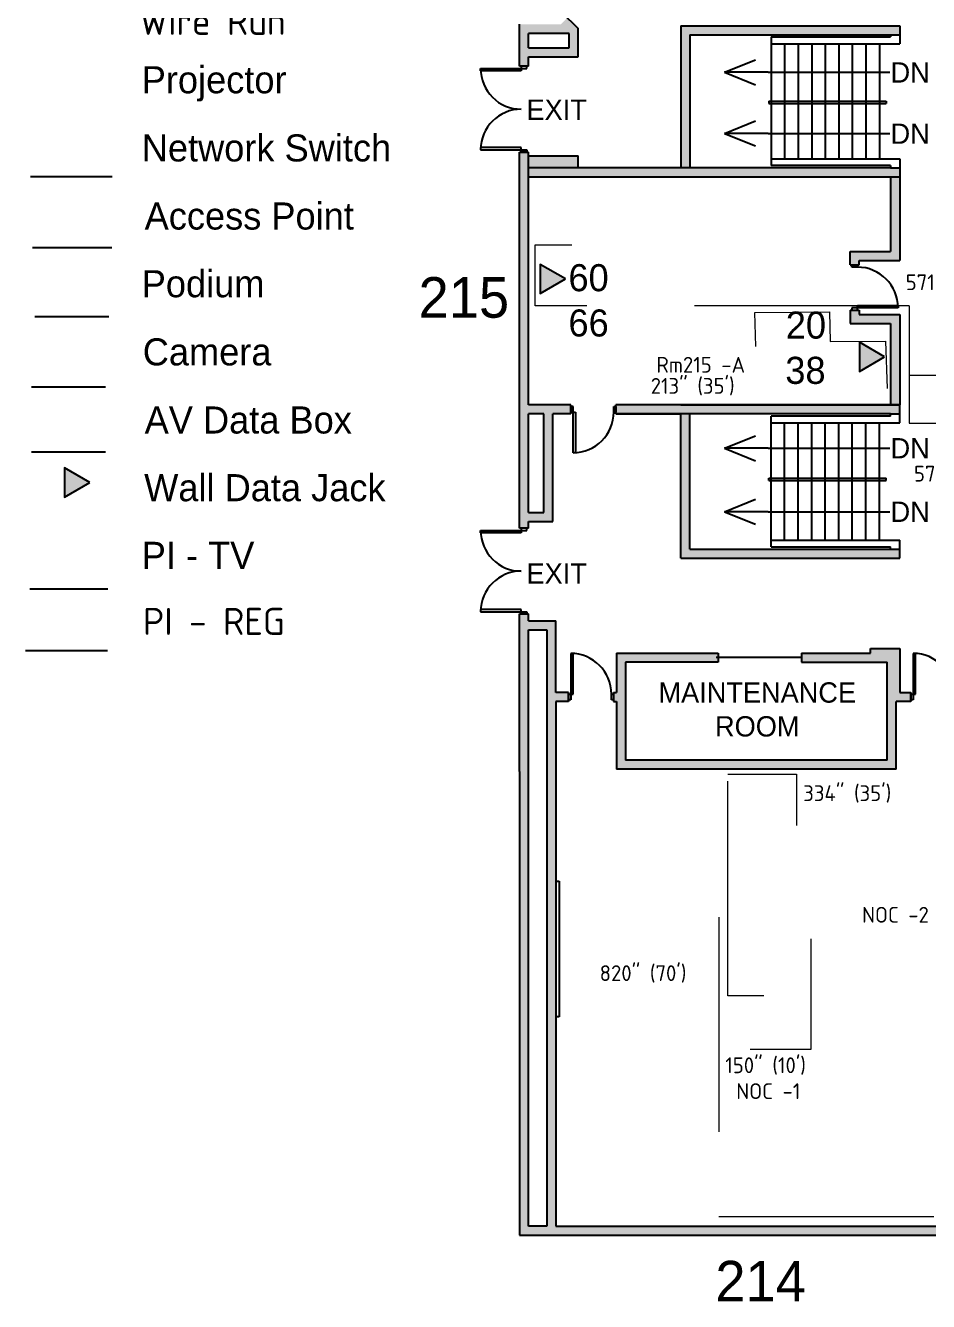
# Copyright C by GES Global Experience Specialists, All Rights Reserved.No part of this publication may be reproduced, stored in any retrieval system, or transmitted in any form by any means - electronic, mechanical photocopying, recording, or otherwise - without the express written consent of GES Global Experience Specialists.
# Model space of a CAD drawing. Header units: inches. Extents: x 2884 to 5593, y 3202 to 5211.
# Drawn here: x 2896 to 3697, y 3202 to 4332 of the extents above; entities that cross this region are included whole.
import ezdxf
from ezdxf.enums import TextEntityAlignment as Align

# ---------------------------------------------------------------- set-up
doc = ezdxf.new("R2010")
doc.units = ezdxf.units.IN
doc.header["$LTSCALE"] = 100
doc.header["$MEASUREMENT"] = 0
doc.linetypes.add('DASHEDTINY', pattern=[2.8575, 1.905, -0.9525])
doc.layers.add('AP_Name', color=176, linetype='CONTINUOUS', lineweight=18, true_color=0x000080)
doc.layers.add('Wire_Run', color=200, linetype='DASHEDTINY', lineweight=13, true_color=0xaa00ff)
for name, color, linetype, lineweight in [('bldg_doors', 7, 'CONTINUOUS', 25), ('bldg_text', 94, 'CONTINUOUS', 25), ('bldg_wallint', 7, 'CONTINUOUS', 25), ('bldg_wallintsol', 7, 'CONTINUOUS', 25), ('data_jack', 120, 'CONTINUOUS', 25), ('key', 110, 'CONTINUOUS', 25), ('LENGTH', 4, 'CONTINUOUS', 18)]:
    doc.layers.add(name, color=color, linetype=linetype, lineweight=lineweight)
doc.layers.add('bldg_stairs', color=9, linetype='CONTINUOUS')
doc.styles.add('bldgtx18', font='bldgtx18')
doc.styles.add('bldgtx36', font='bldgtx36')
doc.styles.add('bldgtx48', font='bldgtx48')
doc.styles.add('iso3098', font='iso3098')

msp = doc.modelspace()

# ---------------------------------------------------------------- hatches: boundary and pattern name
at = {"layer": 'bldg_wallintsol'}
h = msp.add_hatch(color=256, dxfattribs=at)
h.paths.add_polyline_path([(3386.276431427357, 4329.718778415229), (3376.67970528815, 4339.18826371809), (3371.060727915351, 4333.493784524713), (3334.442682784962, 4333.493784524713), (3334.442682784962, 4296.287382823789), (3342.442674784963, 4296.287382823789), (3342.442674784962, 4304.699316177697), (3386.276431427462, 4304.699316177698)], flags=0)
h.paths.add_polyline_path([(3378.276431427375, 4325.493784524712), (3342.442674784963, 4325.493784524713), (3342.442674784962, 4312.699316177697), (3378.276431427429, 4312.699316177698)], flags=0)
for points in [[(3671.442678784962, 4332.260064352317), (3477.442674784962, 4332.260064352317), (3477.442674784962, 4206.26007235232), (3485.442678784962, 4206.26007235232), (3485.442678784962, 4324.260064352318), (3663.442678784962, 4324.260064352318), (3671.442678784962, 4324.260064352318)], [(3386.276431427461, 4216.904842303955), (3342.442674784963, 4216.904842303955), (3342.442674784963, 4206.260072352321), (3386.276431427462, 4206.260072352321)], [(3663.442678784962, 3996.260064352318), (3671.442678784962, 3996.260064352318), (3671.442678784963, 4076.260064352318), (3635.442678784962, 4076.260064352318), (3635.442678784962, 4080.260064352319), (3627.442686784962, 4080.260064352319), (3627.442686784962, 4068.260064352318), (3663.442678784962, 4068.260064352318)], [(3671.442678784962, 3996.260064352318), (3477.442674784962, 3996.260064352318), (3419.846995845963, 3996.260064352317), (3419.846995845963, 3988.260064352317), (3663.442678784962, 3988.260064352319), (3671.442678784962, 3988.260064352319)], [(3671.442678784962, 3868.260068352318), (3663.442678784962, 3868.260068352318), (3485.442678784962, 3868.260068352318), (3485.442678784962, 3988.260064352317), (3477.442674784962, 3988.260064352317), (3477.442674784962, 3860.260068352319), (3671.442678784962, 3860.260068352319)], [(3671.442678784962, 3780.260064352319), (3645.442674784963, 3780.260064352319), (3645.442674784963, 3776.260068352319), (3584.442678784962, 3776.260068352319), (3584.442678784962, 3768.260064352318), (3660.442674784962, 3768.260064352318), (3660.442674784962, 3681.260064352319), (3428.442678784962, 3681.260064352319), (3428.442678784961, 3768.260064352317), (3510.442674784963, 3768.260064352318), (3510.442674784962, 3776.260068352319), (3420.442674784962, 3776.260068352319), (3420.442674784962, 3741.260064352319), (3417.782233062101, 3741.260064352318), (3417.782233062101, 3733.260072352317), (3420.442674784962, 3733.260072352317), (3420.442674784962, 3673.260072352318), (3668.442678784963, 3673.260072352318), (3668.442678784962, 3733.260072352319), (3681.442674784963, 3733.260072352319), (3681.442674784963, 3741.260064352319), (3671.442678784962, 3741.260064352319)]]:
    msp.add_hatch(color=256, dxfattribs=at).paths.add_polyline_path(points, flags=0)
h = msp.add_hatch(color=256, dxfattribs=at)
h.paths.add_polyline_path([(3334.442682784962, 3981.002313839635), (3334.442682784963, 3886.844225295766), (3342.442674784962, 3886.844225295766), (3342.442674784962, 3892.844225295767), (3363.969195524967, 3892.844225295767), (3363.969195524967, 3988.260064352317), (3379.846995845959, 3988.260064352317), (3379.846995845959, 3996.260064352318), (3342.442674784962, 3996.260064352318), (3342.442674784963, 4220.287382823792), (3334.442682784962, 4220.28738282379)], flags=0)
h.paths.add_polyline_path([(3342.442674784962, 3988.260064352317), (3355.969195524967, 3988.260064352317), (3355.969195524967, 3900.844225295767), (3342.442674784962, 3900.844225295767), (3342.442674784962, 3984.260064352318)], flags=0)
h = msp.add_hatch(color=256, dxfattribs=at)
h.paths.add_polyline_path([(3671.442678784963, 4206.260072352319), (3663.442678784962, 4206.260072352319), (3485.442678784962, 4206.26007235232), (3342.442674784962, 4206.260072352321), (3342.442674784962, 4198.260072352318), (3671.442678784963, 4198.260072352319)], flags=0)
h.paths.add_polyline_path([(3671.442678784962, 4198.260072352319), (3663.442678784962, 4198.260072352319), (3663.442678784963, 4132.260064352319), (3627.442686784962, 4132.260064352319), (3627.442686784962, 4120.260064352319), (3635.442678784962, 4120.260064352318), (3635.442678784962, 4124.260064352318), (3671.442678784961, 4124.260064352318)], flags=0)
h = msp.add_hatch(color=256, dxfattribs=at)
h.paths.add_polyline_path([(3366.442674784963, 3673.260072352319), (3366.442674784963, 3733.260072352319), (3377.782233062099, 3733.260072352319), (3377.782233062099, 3741.260064352318), (3366.442674784963, 3741.260064352319), (3366.442674784963, 3804.844225295769), (3342.442674784965, 3804.844225295769), (3342.442674784965, 3810.844225295769), (3334.442682784963, 3810.844225295767), (3334.442682784962, 3671.260068352319), (3334.442682784962, 3260.260068352319), (4146.442674784962, 3260.260068352319), (4146.442674784962, 3319.260072352319), (4138.442682784962, 3319.260072352319), (4138.442682784962, 3311.260068352319), (4090.442682784962, 3311.260068352319), (4090.442682784962, 3303.260064352318), (4138.442682784962, 3303.260064352318), (4138.442682784962, 3268.260072352318), (4029.442674784962, 3268.260072352318), (4029.442674784962, 3303.260064352318), (4060.442682784962, 3303.260064352318), (4060.442682784962, 3311.260068352319), (4029.442674784962, 3311.260068352319), (4029.442674784962, 3319.260072352319), (4021.442682784962, 3319.260072352319), (4021.442682784962, 3268.260072352318), (3366.442674784963, 3268.260072352318)], flags=0)
h.paths.add_polyline_path([(3342.442674784962, 3796.84422529577), (3358.442674784962, 3796.844225295769), (3358.442674784964, 3268.260072352318), (3342.442674784962, 3268.260072352318)], flags=0)
at = {"layer": 'data_jack'}
for points in [[(3375.081129100968, 4107.770691126495), (3352.691733220396, 4120.697214865137), (3352.691733220396, 4094.844167387855)], [(3658.062269343935, 4038.844073077792), (3635.672873463364, 4051.770596816433), (3635.672873463364, 4025.917549339152)]]:
    msp.add_hatch(color=256, dxfattribs=at).paths.add_polyline_path(points, flags=0)
at = {"layer": 'key'}
msp.add_hatch(color=256, dxfattribs=at).paths.add_polyline_path([(2930.832950705368, 3940.248376291169), (2930.832950705368, 3914.395328813887), (2953.222346585939, 3927.321852552528)], flags=0)

# ---------------------------------------------------------------- linework, layer by layer
at = {"layer": 'bldg_doors'}
for p, q in [((3299.831685581672, 4292.287382823789), (3299.831685581672, 4294.28738282379)), ((3299.831685581672, 4294.28738282379), (3335.831685581672, 4294.28738282379)), ((3335.831685581672, 4292.287382823791), (3299.831685581672, 4292.287382823789)), ((3340.831685581672, 4296.287382823789), (3335.831685581672, 4296.287382823791)), ((3335.831685581672, 4296.287382823791), (3335.831685581672, 4294.28738282379)), ((3335.831685581672, 4294.28738282379), (3340.831685581672, 4294.287382823791)), ((3335.831685581672, 4294.28738282379), (3335.831685581672, 4292.287382823791)), ((3340.831685581672, 4294.287382823791), (3340.831685581672, 4296.287382823789)), ((3335.831685581673, 4224.287382823789), (3299.831685581673, 4224.287382823789)), ((3299.831685581673, 4224.287382823789), (3299.831685581674, 4222.28738282379)), ((3299.831685581674, 4222.28738282379), (3335.831685581673, 4222.287382823791)), ((3335.831685581673, 4222.287382823791), (3335.831685581673, 4224.287382823789)), ((3335.831685581673, 4220.28738282379), (3335.831685581673, 4222.287382823791)), ((3335.831685581673, 4222.287382823791), (3340.831685581674, 4222.28738282379)), ((3340.831685581674, 4220.28738282379), (3335.831685581673, 4220.28738282379)), ((3340.831685581674, 4222.28738282379), (3340.831685581674, 4220.28738282379)), ((3629.053675988252, 4118.260064352319), (3629.053675988252, 4120.260064352318)), ((3629.053675988252, 4120.260064352318), (3634.053675988253, 4120.26006435232)), ((3634.053675988252, 4118.260064352318), (3629.053675988252, 4118.260064352319)), ((3634.053675988253, 4120.26006435232), (3634.053675988252, 4118.260064352318)), ((3634.053675988252, 4082.260064352317), (3634.053675988252, 4084.260064352317)), ((3634.053675988252, 4084.260064352317), (3670.053675988253, 4084.260064352318)), ((3670.053675988253, 4084.260064352318), (3670.053675988253, 4082.260064352317)), ((3629.053675988252, 4082.260064352317), (3629.053675988252, 4080.260064352319)), ((3634.053675988252, 4082.260064352317), (3629.053675988252, 4082.260064352317)), ((3629.053675988252, 4080.260064352319), (3634.053675988253, 4080.260064352316)), ((3634.053675988253, 4080.260064352316), (3634.053675988252, 4082.260064352317)), ((3670.053675988253, 4082.260064352317), (3634.053675988252, 4082.260064352317)), ((3381.84699584596, 3994.760064352318), (3379.84699584596, 3994.760064352318)), ((3379.84699584596, 3994.760064352318), (3379.846995845959, 3989.760064352318)), ((3381.84699584596, 3989.760064352319), (3381.84699584596, 3994.760064352318)), ((3417.846995845962, 3994.760064352318), (3419.846995845961, 3994.760064352318)), ((3417.84699584596, 3989.760064352319), (3417.846995845962, 3994.760064352318)), ((3419.846995845961, 3994.760064352318), (3419.846995845962, 3989.760064352319)), ((3379.846995845959, 3989.760064352318), (3381.84699584596, 3989.760064352319)), ((3381.84699584596, 3989.760064352319), (3383.846995845959, 3989.760064352319)), ((3381.84699584596, 3953.760064352318), (3381.84699584596, 3989.760064352319)), ((3383.846995845959, 3989.760064352319), (3383.84699584596, 3953.760064352318)), ((3419.846995845962, 3989.760064352319), (3417.84699584596, 3989.760064352319)), ((3383.84699584596, 3953.760064352318), (3381.84699584596, 3953.760064352318)), ((3299.831685581672, 3882.844225295766), (3299.831685581672, 3884.844225295767)), ((3299.831685581672, 3884.844225295767), (3335.831685581672, 3884.844225295767)), ((3335.831685581672, 3882.844225295768), (3299.831685581672, 3882.844225295766)), ((3340.831685581672, 3886.844225295766), (3335.831685581672, 3886.844225295769)), ((3335.831685581672, 3886.844225295769), (3335.831685581672, 3884.844225295767)), ((3335.831685581672, 3884.844225295767), (3340.831685581672, 3884.844225295768)), ((3335.831685581672, 3884.844225295767), (3335.831685581672, 3882.844225295768)), ((3340.831685581672, 3884.844225295768), (3340.831685581672, 3886.844225295766)), ((3335.831685581673, 3814.844225295767), (3299.831685581673, 3814.844225295767)), ((3299.831685581673, 3814.844225295767), (3299.831685581674, 3812.844225295767)), ((3299.831685581674, 3812.844225295767), (3335.831685581673, 3812.844225295768)), ((3335.831685581673, 3812.844225295768), (3335.831685581673, 3814.844225295767)), ((3335.831685581673, 3810.844225295767), (3335.831685581673, 3812.844225295768)), ((3335.831685581673, 3812.844225295768), (3340.831685581674, 3812.844225295767)), ((3340.831685581674, 3812.844225295767), (3340.831685581674, 3810.844225295767)), ((3340.831685581674, 3810.844225295767), (3335.831685581673, 3810.844225295767)), ((3381.782233062099, 3775.871061555609), (3379.7822330621, 3775.871061555609)), ((3379.7822330621, 3775.871061555609), (3379.7822330621, 3739.871061555608)), ((3381.782233062099, 3739.871061555608), (3381.782233062099, 3775.871061555609)), ((3685.442674784962, 3775.871061555611), (3683.442674784963, 3775.871061555609)), ((3683.442674784963, 3775.871061555609), (3683.442674784963, 3739.871061555609)), ((3685.442674784962, 3739.871061555609), (3685.442674784962, 3775.871061555611)), ((3377.782233062099, 3734.871061555609), (3377.782233062098, 3739.871061555609)), ((3377.782233062098, 3739.871061555609), (3379.7822330621, 3739.871061555608)), ((3379.782233062098, 3734.871061555609), (3377.782233062099, 3734.871061555609)), ((3379.7822330621, 3739.871061555608), (3379.782233062098, 3734.871061555609)), ((3379.7822330621, 3739.871061555608), (3381.782233062099, 3739.871061555608)), ((3415.782233062099, 3739.871061555608), (3417.782233062101, 3739.871061555608)), ((3415.782233062101, 3734.871061555607), (3415.782233062099, 3739.871061555608)), ((3417.782233062101, 3734.871061555607), (3415.782233062101, 3734.871061555607)), ((3417.782233062101, 3739.871061555608), (3417.782233062101, 3734.871061555607)), ((3681.442674784963, 3734.871061555609), (3681.442674784961, 3739.871061555611)), ((3681.442674784961, 3739.871061555611), (3683.442674784963, 3739.871061555609)), ((3683.442674784962, 3734.871061555609), (3681.442674784963, 3734.871061555609)), ((3683.442674784963, 3739.871061555609), (3683.442674784962, 3734.871061555609)), ((3683.442674784963, 3739.871061555609), (3685.442674784962, 3739.871061555609))]:
    msp.add_line(p, q, dxfattribs=at)
for centre, start, end in [((3335.831685581672, 4294.28738282379), 179.999999999987, 270), ((3335.831685581673, 4222.287382823791), 90, 179.999999999987), ((3634.053675988252, 4082.260064352317), 0, 90), ((3381.84699584596, 3989.760064352319), 270, 0), ((3335.831685581672, 3884.844225295767), 179.999999999987, 270), ((3335.831685581673, 3812.844225295768), 90, 179.999999999987), ((3379.7822330621, 3739.871061555608), 0, 90), ((3683.442674784963, 3739.871061555609), 0, 90)]:
    msp.add_arc(centre, 36.00000000000001, start, end, dxfattribs=at)
at = {"layer": 'bldg_stairs'}
for p, q in [((3557.442678784962, 4316.260064352318), (3557.442678784962, 4263.260064352318)), ((3569.442678784962, 4316.260064352318), (3569.442678784962, 4263.260064352318)), ((3581.442678784962, 4316.260064352318), (3581.442678784962, 4263.260064352318)), ((3593.442678784962, 4316.260064352318), (3593.442678784962, 4263.260064352318)), ((3605.442678784962, 4316.260064352318), (3605.442678784962, 4263.260064352318)), ((3617.442678784962, 4316.260064352318), (3617.442678784962, 4263.260064352318)), ((3629.442678784962, 4316.260064352318), (3629.442678784962, 4263.260064352318)), ((3641.442678784962, 4316.260064352318), (3641.442678784962, 4263.260064352318)), ((3653.442678784962, 4316.260064352318), (3653.442678784962, 4263.260064352318)), ((3515.966118784962, 4291.049124352318), (3543.677058784962, 4302.135060352319)), ((3554.755182784962, 4291.049124352318), (3515.966118784962, 4291.049124352318)), ((3515.966118784962, 4291.049124352318), (3543.677058784962, 4279.963188352319)), ((3554.755182784962, 4291.049124352318), (3662.755182784962, 4291.049124352318)), ((3557.442678784962, 4263.260064352318), (3557.442678784962, 4214.260068352319)), ((3569.442678784962, 4263.260064352318), (3569.442678784962, 4214.260068352319)), ((3581.442678784962, 4263.260064352318), (3581.442678784962, 4214.260068352319)), ((3593.442678784962, 4263.260064352318), (3593.442678784962, 4214.260068352319)), ((3605.442678784962, 4263.260064352318), (3605.442678784962, 4214.260068352319)), ((3617.442678784962, 4263.260064352318), (3617.442678784962, 4214.260068352319)), ((3629.442678784962, 4263.260064352318), (3629.442678784962, 4214.260068352319)), ((3641.442678784962, 4263.260064352318), (3641.442678784962, 4214.260068352319)), ((3653.442678784962, 4263.260064352318), (3653.442678784962, 4214.260068352319)), ((3515.966118784962, 4236.760068352318), (3543.677058784962, 4247.846004352319)), ((3554.755182784962, 4236.760068352318), (3515.966118784962, 4236.760068352318)), ((3515.966118784962, 4236.760068352318), (3543.677058784962, 4225.674132352319)), ((3554.755182784962, 4236.760068352318), (3662.755182784962, 4236.760068352318)), ((3557.442678784962, 3931.260072352318), (3557.442678784962, 3980.260068352318)), ((3569.442678784962, 3931.260072352318), (3569.442678784962, 3980.260068352318)), ((3581.442678784962, 3931.260072352318), (3581.442678784962, 3980.260068352318)), ((3593.442678784962, 3931.260072352318), (3593.442678784962, 3980.260068352318)), ((3605.442678784962, 3931.260072352318), (3605.442678784962, 3980.260068352318)), ((3617.442678784962, 3931.260072352318), (3617.442678784962, 3980.260068352318)), ((3629.442678784962, 3931.260072352318), (3629.442678784962, 3980.260068352318)), ((3641.442678784962, 3931.260072352318), (3641.442678784962, 3980.260068352318)), ((3653.442678784962, 3931.260072352318), (3653.442678784962, 3980.260068352318)), ((3515.966118784962, 3957.760068352319), (3543.677058784962, 3968.846004352318)), ((3554.755182784962, 3957.760068352319), (3515.966118784962, 3957.760068352319)), ((3515.966118784962, 3957.760068352319), (3543.677058784962, 3946.674132352319)), ((3554.755182784962, 3957.760068352319), (3662.755182784962, 3957.760068352319)), ((3557.442678784962, 3876.260068352319), (3557.442678784962, 3931.260072352318)), ((3569.442678784962, 3876.260068352319), (3569.442678784962, 3931.260072352318)), ((3581.442678784962, 3876.260068352319), (3581.442678784962, 3931.260072352318)), ((3593.442678784962, 3876.260068352319), (3593.442678784962, 3931.260072352318)), ((3605.442678784962, 3876.260068352319), (3605.442678784962, 3931.260072352318)), ((3617.442678784962, 3876.260068352319), (3617.442678784962, 3931.260072352318)), ((3629.442678784962, 3876.260068352319), (3629.442678784962, 3931.260072352318)), ((3641.442678784962, 3876.260068352319), (3641.442678784962, 3931.260072352318)), ((3653.442678784962, 3876.260068352319), (3653.442678784962, 3931.260072352318)), ((3515.966118784962, 3901.471008352319), (3543.677058784962, 3912.556944352319)), ((3554.755182784962, 3901.471008352319), (3515.966118784962, 3901.471008352319)), ((3515.966118784962, 3901.471008352319), (3543.677058784962, 3890.385072352319)), ((3554.755182784962, 3901.471008352319), (3662.755182784962, 3901.471008352319)), ((3366.442674784963, 3573.945258488688), (3369.442674784963, 3573.945258488688)), ((3369.442674784963, 3573.945258488688), (3369.442674784963, 3453.945258488689)), ((3369.442674784963, 3453.945258488689), (3366.442674784963, 3453.945258488689))]:
    msp.add_line(p, q, dxfattribs=at)
at = {"layer": 'bldg_wallint'}
for p, q in [((3300.859243526573, 4414.00343900731), (3386.276431427357, 4329.718778415229)), ((3378.276431427375, 4325.493784524712), (3342.442674784963, 4325.493784524713)), ((3378.276431427429, 4312.699316177698), (3378.276431427375, 4325.493784524712)), ((3386.276431427462, 4304.699316177697), (3386.276431427357, 4329.718778415229)), ((3557.442678784962, 4322.260064352319), (3557.442678784962, 4316.260064352318)), ((3342.442674784964, 4312.699316177697), (3378.276431427429, 4312.699316177698)), ((3342.442674784964, 4304.699316177697), (3386.276431427462, 4304.699316177698)), ((3342.442674784964, 4296.287382823789), (3334.442682784962, 4296.287382823789)), ((3555.442678784962, 4265.260064352319), (3555.442678784962, 4263.260064352318)), ((3659.442678784962, 4265.260064352319), (3659.442678784962, 4263.260064352318)), ((3334.442682784962, 4220.28738282379), (3342.442674784965, 4220.287382823792)), ((3342.442674784964, 4216.904842303955), (3386.276431427462, 4216.904842303955)), ((3557.442678784962, 4214.260068352319), (3557.442678784962, 4208.260072352318)), ((3663.442678784962, 4208.260072352319), (3557.442678784962, 4208.260072352319)), ((3663.442678784962, 4208.260072352319), (3663.442678784962, 4206.260072352319)), ((3485.442678784962, 4206.26007235232), (3342.442674784962, 4206.260072352321)), ((3342.442674784963, 4198.260072352318), (3671.442678784962, 4198.260072352319)), ((3663.442678784962, 4206.260072352319), (3485.442678784962, 4206.26007235232)), ((3663.442678784962, 4206.260072352319), (3671.442678784962, 4206.260072352319)), ((3663.442678784962, 4198.260072352319), (3663.442678784963, 4132.260064352319)), ((3671.442678784962, 4198.260072352319), (3671.442678784962, 4124.260064352318)), ((3627.442686784962, 4132.260064352318), (3663.442678784963, 4132.260064352319)), ((3627.442686784962, 4120.260064352318), (3627.442686784962, 4132.260064352318)), ((3627.442686784962, 4120.260064352318), (3635.442678784962, 4120.260064352318)), ((3635.442678784962, 4120.260064352318), (3635.442678784962, 4124.260064352318)), ((3635.442678784962, 4124.260064352318), (3671.442678784962, 4124.260064352318)), ((3627.442686784962, 4080.260064352319), (3635.442678784962, 4080.260064352319)), ((3627.442686784962, 4080.260064352319), (3627.442686784962, 4068.260064352318)), ((3635.442678784962, 4080.260064352319), (3635.442678784962, 4076.260064352318)), ((3635.442678784962, 4076.260064352318), (3671.442678784963, 4076.260064352318)), ((3671.442678784963, 4076.260064352318), (3671.442678784962, 3996.260064352318)), ((3627.442686784962, 4068.260064352318), (3663.442678784962, 4068.260064352318)), ((3663.442678784962, 4068.260064352318), (3663.442678784962, 3996.260064352318)), ((3379.846995845959, 3996.260064352318), (3342.442674784963, 3996.260064352318)), ((3379.846995845959, 3988.260064352317), (3379.846995845959, 3996.260064352318)), ((3671.442678784962, 3996.260064352318), (3419.846995845963, 3996.260064352317)), ((3419.846995845963, 3988.260064352319), (3419.846995845963, 3996.260064352318)), ((3355.969195524967, 3988.260064352317), (3342.442674784963, 3988.260064352317)), ((3355.969195524967, 3900.844225295767), (3355.969195524967, 3988.260064352317)), ((3363.969195524967, 3892.844225295767), (3363.969195524967, 3988.260064352317)), ((3379.846995845959, 3988.260064352317), (3363.969195524967, 3988.260064352317)), ((3419.846995845963, 3988.260064352319), (3477.442674784962, 3988.260064352319)), ((3663.442678784962, 3988.260064352319), (3419.846995845963, 3988.260064352317)), ((3663.442678784962, 3986.260064352319), (3557.442678784962, 3986.260064352319)), ((3557.442678784962, 3980.260068352318), (3557.442678784962, 3986.26006435232)), ((3663.442678784962, 3986.260064352319), (3663.442678784962, 3988.260064352319)), ((3663.442678784962, 3988.260064352319), (3671.442678784962, 3988.260064352319)), ((3555.442678784962, 3929.260072352319), (3555.442678784962, 3931.260072352318)), ((3659.442678784962, 3929.260072352319), (3659.442678784962, 3931.260072352318)), ((3342.442674784964, 3900.844225295767), (3355.969195524967, 3900.844225295767)), ((3342.442674784964, 3886.844225295766), (3342.442674784964, 3892.844225295767)), ((3342.442674784964, 3892.844225295767), (3363.969195524967, 3892.844225295767)), ((3342.442674784964, 3886.844225295766), (3334.442682784962, 3886.844225295766)), ((3557.442678784962, 3870.260068352319), (3557.442678784962, 3876.260068352319)), ((3334.442682784962, 3810.844225295767), (3342.442674784965, 3810.844225295769)), ((3342.442674784965, 3804.844225295769), (3342.442674784965, 3810.844225295769)), ((3342.442674784965, 3804.844225295769), (3366.442674784963, 3804.844225295769)), ((3366.442674784963, 3741.260064352319), (3366.442674784963, 3804.844225295769)), ((3342.442674784962, 3796.84422529577), (3358.442674784962, 3796.844225295769)), ((3584.442678784962, 3772.260066352319), (3508.67102565783, 3772.260066352319)), ((3377.782233062099, 3741.260064352318), (3366.442674784963, 3741.260064352319)), ((3377.782233062099, 3733.260072352317), (3377.782233062099, 3741.260064352319)), ((3681.442674784963, 3733.260072352319), (3681.442674784963, 3741.260064352319)), ((3358.442674784964, 3268.260072352318), (3342.442674784962, 3268.260072352318))]:
    msp.add_line(p, q, dxfattribs=at)
at = {"layer": 'bldg_wallint', "linetype": 'CONTINUOUS'}
for p, q in [((3334.442682784962, 4296.287382823789), (3334.442682784962, 4333.493784524713)), ((3477.442674784962, 4332.260064352317), (3477.442674784962, 4206.260072352321)), ((3477.442674784962, 4332.260064352317), (3671.442678784962, 4332.260064352317)), ((3671.442678784962, 4332.260064352317), (3671.442678784962, 4316.260064352318)), ((3342.442674784962, 4312.699316177697), (3342.442674784963, 4325.493784524713)), ((3485.442678784962, 4324.260064352318), (3485.442678784962, 4206.26007235232)), ((3485.442678784962, 4324.260064352318), (3663.442678784962, 4324.260064352318)), ((3557.442678784962, 4322.260064352319), (3663.442678784962, 4322.260064352319)), ((3663.442678784962, 4324.260064352318), (3663.442678784962, 4322.260064352319)), ((3557.442678784962, 4316.260064352318), (3671.442678784962, 4316.260064352318)), ((3342.442674784963, 4296.287382823789), (3342.442674784962, 4304.699316177698)), ((3555.442678784962, 4265.260064352319), (3659.442678784962, 4265.260064352319)), ((3555.442678784962, 4263.260064352318), (3659.442678784962, 4263.260064352318)), ((3334.442682784962, 3981.002313839635), (3334.442682784962, 4220.28738282379)), ((3342.442674784962, 3996.260064352318), (3342.442674784963, 4220.28738282379)), ((3386.276431427462, 4206.260072352321), (3386.276431427461, 4216.904842303955)), ((3557.442678784962, 4214.260068352319), (3671.442678784962, 4214.260068352319)), ((3671.442678784962, 4214.260068352319), (3671.442678784962, 4198.260072352319)), ((3477.442674784962, 4198.260072352319), (3671.442678784962, 4198.260072352319)), ((3477.442674784962, 3996.260064352318), (3671.442678784962, 3996.260064352318)), ((3671.442678784962, 3980.260068352318), (3671.442678784962, 3996.260064352318)), ((3334.442682784963, 3886.844225295768), (3334.442682784962, 3984.260064352318)), ((3342.442674784962, 3981.002313839635), (3342.442674784962, 3988.260064352317)), ((3342.442674784962, 3900.844225295767), (3342.442674784962, 3984.260064352318)), ((3477.442674784962, 3860.260068352319), (3477.442674784962, 3988.260064352319)), ((3485.442678784962, 3868.260068352319), (3485.442678784962, 3988.260064352317)), ((3557.442678784962, 3980.260068352318), (3671.442678784962, 3980.260068352318)), ((3555.442678784962, 3931.260072352318), (3659.442678784962, 3931.260072352318)), ((3555.442678784962, 3929.260072352319), (3659.442678784962, 3929.260072352319)), ((3342.442674784962, 3886.844225295766), (3342.442674784962, 3892.844225295767)), ((3485.442678784962, 3868.260068352319), (3663.442678784962, 3868.260068352319)), ((3557.442678784962, 3876.260068352319), (3671.442678784962, 3876.260068352319)), ((3557.442678784962, 3870.260068352319), (3663.442678784962, 3870.260068352319)), ((3663.442678784962, 3868.260068352318), (3663.442678784962, 3870.260068352319)), ((3671.442678784962, 3860.260068352319), (3671.442678784962, 3876.260068352319)), ((3477.442674784962, 3860.260068352319), (3671.442678784962, 3860.260068352319)), ((3334.442682784962, 3671.260068352319), (3334.442682784963, 3810.844225295767)), ((3342.442674784962, 3268.260072352318), (3342.442674784962, 3796.84422529577)), ((3358.442674784962, 3796.844225295769), (3358.442674784964, 3268.260072352318)), ((3645.442674784963, 3776.260068352319), (3645.442674784963, 3780.260064352319)), ((3645.442674784963, 3780.260064352319), (3671.442678784962, 3780.260064352319)), ((3671.442678784962, 3780.260064352319), (3671.442678784962, 3741.260064352319)), ((3420.442674784962, 3776.260068352319), (3510.442674784962, 3776.260068352319)), ((3420.442674784962, 3776.260068352319), (3420.442674784962, 3741.260064352319)), ((3428.442678784962, 3768.260064352318), (3428.442678784962, 3681.260064352319)), ((3510.442674784962, 3768.260064352318), (3428.442678784962, 3768.260064352318)), ((3510.442674784962, 3776.260068352319), (3510.442674784962, 3768.260064352318)), ((3584.442678784962, 3776.260068352319), (3584.442678784962, 3768.260064352318)), ((3584.442678784962, 3776.260068352319), (3645.442674784963, 3776.260068352319)), ((3584.442678784962, 3768.260064352318), (3660.442674784962, 3768.260064352318)), ((3660.442674784962, 3681.260064352319), (3660.442674784962, 3768.260064352318)), ((3377.782233062099, 3733.260072352319), (3366.442674784963, 3733.260072352319)), ((3366.442674784963, 3733.260072352319), (3366.442674784963, 3673.260072352319)), ((3377.782233062099, 3741.260064352319), (3377.782233062099, 3733.260072352319)), ((3377.782233062099, 3741.260064352318), (3377.782233062099, 3733.260072352317)), ((3377.782233062099, 3741.260064352318), (3377.782233062099, 3733.260072352317)), ((3377.782233062099, 3741.260064352318), (3377.782233062099, 3733.260072352317)), ((3417.782233062101, 3741.260064352316), (3420.442674784962, 3741.260064352319)), ((3417.782233062101, 3741.260064352316), (3417.782233062101, 3733.260072352317)), ((3417.782233062101, 3741.260064352316), (3417.782233062101, 3733.260072352317)), ((3417.782233062101, 3741.260064352316), (3417.782233062101, 3733.260072352317)), ((3417.782233062101, 3733.260072352317), (3420.442674784962, 3733.260072352319)), ((3420.442674784962, 3733.260072352319), (3420.442674784962, 3673.260072352318)), ((3681.442674784963, 3733.260072352319), (3668.442678784963, 3733.260072352319)), ((3668.442678784963, 3673.260072352319), (3668.442678784963, 3733.260072352319)), ((3671.442678784962, 3741.260064352319), (3681.442674784963, 3741.260064352319)), ((3681.442674784963, 3741.260064352319), (3681.442674784963, 3733.260072352319)), ((3681.442674784963, 3741.260064352319), (3681.442674784963, 3733.260072352319)), ((3681.442674784963, 3741.260064352319), (3681.442674784963, 3733.260072352319)), ((3660.442674784962, 3681.260064352319), (3428.442678784962, 3681.260064352319)), ((3334.442682784962, 3671.260068352319), (3334.442682784962, 3260.260068352319)), ((3366.442674784963, 3673.260072352319), (3366.442674784963, 3268.260072352318)), ((3668.442678784963, 3673.260072352319), (3420.442674784962, 3673.260072352318)), ((3366.442674784963, 3268.260072352318), (4021.442682784962, 3268.260072352318))]:
    msp.add_line(p, q, dxfattribs=at)
at = {"layer": 'bldg_wallint', "color": 7, "linetype": 'CONTINUOUS', "lineweight": 25}
msp.add_line((3334.442682784962, 3260.260068352319), (3740.442678784962, 3260.260068352319), dxfattribs=at)
at = {"layer": 'bldg_wallintsol'}
for p, q in [((3663.442678784962, 4324.260064352318), (3671.442678784962, 4324.260064352318)), ((3663.442678784962, 3868.260068352318), (3671.442678784962, 3868.260068352318))]:
    msp.add_line(p, q, dxfattribs=at)
at = {"layer": 'data_jack'}
for points in [[(3375.081129100968, 4107.770691126495), (3352.691733220396, 4120.697214865137), (3352.691733220396, 4094.844167387855)], [(3658.062269343935, 4038.844073077792), (3635.672873463364, 4051.770596816433), (3635.672873463364, 4025.917549339152)]]:
    msp.add_lwpolyline(points, close=True, dxfattribs=at)
at = {"layer": 'key', "color": 40, "linetype": 'DASHEDTINY', "true_color": 0xffaa00}
msp.add_line((2900.626780124941, 4198.705287853039), (2973.23779811267, 4198.705287853039), dxfattribs=at)
at = {"layer": 'key', "color": 200, "linetype": 'DASHEDTINY', "true_color": 0xaa00ff}
msp.add_line((2902.547725012441, 4135.794342787416), (2972.721395634363, 4135.794342787416), dxfattribs=at)
at = {"layer": 'key', "color": 3, "linetype": 'DASHEDTINY'}
for p, q in [((2904.647755351195, 4074.616387359746), (2970.202455432773, 4074.616387359746)), ((2901.691155920126, 4012.105427960011), (2967.245856001704, 4012.105427960011)), ((2901.691155920126, 3954.662924727822), (2967.245856001704, 3954.662924727822))]:
    msp.add_line(p, q, dxfattribs=at)
at = {"layer": 'key', "color": 6, "linetype": 'DASHEDTINY'}
msp.add_line((2900.146543903066, 3833.245523006172), (2969.300559853065, 3833.245523006172), dxfattribs=at)
at = {"layer": 'key', "color": 136, "linetype": 'DASHEDTINY', "true_color": 0x008080}
msp.add_line((2896.304654128066, 3778.498593712423), (2968.979168274129, 3778.498593712423), dxfattribs=at)
at = {"layer": 'key'}
msp.add_lwpolyline([(2953.222346585939, 3927.321852552528), (2930.832950705368, 3940.248376291169), (2930.832950705368, 3914.395328813887)], close=True, dxfattribs=at)
at = {"layer": 'Wire_Run', "color": 6}
for p, q in [((3348.145608251591, 4083.835628647553), (3348.145608251591, 4137.965629837726)), ((3348.145608251591, 4137.965629837726), (3380.627140773017, 4137.965629837726)), ((3679.876428899402, 4083.835628647553), (3348.145608251591, 4083.835628647553)), ((3679.876428899402, 4022.626561513347), (3736.200198920191, 4022.626561513347)), ((3519.158787101628, 3472.306441636816), (3519.158787101628, 3668.806693875076)), ((3519.158787101628, 3668.806693875076), (3579.96696349208, 3668.806693875076)), ((3579.96696349208, 3668.806693875076), (3579.96696349208, 3623.493189036563)), ((3550.88699162742, 3472.306441636816), (3519.158787101628, 3472.306441636816))]:
    msp.add_line(p, q, dxfattribs=at)
at = {"layer": 'Wire_Run'}
for p, q in [((3679.876428899402, 4083.835628647553), (3679.876428899402, 4022.626561513347)), ((3542.982174296325, 4078.161289949925), (3609.132241564499, 4078.739861966848)), ((3543.753603652221, 4047.882687730965), (3542.982174296325, 4078.161289949925)), ((3609.132241564499, 4078.739861966848), (3609.903670920396, 4052.318406527373)), ((3609.903670920396, 4052.318406527373), (3658.889435019861, 4052.704121205321)), ((3658.889435019861, 4052.704121205321), (3660.432293731655, 4010.854078647905)), ((3679.876428899402, 4022.626561513347), (3679.876428899402, 3980.087797379361)), ((3679.876428899402, 3980.087797379361), (3717.501696484585, 3980.087797379361)), ((3592.79957921974, 3522.952287440002), (3592.79957921974, 3424.817501372769)), ((3592.79957921974, 3424.817501372769), (3538.838608975688, 3424.817501372769)), ((3334.442682784962, 3260.260068352319), (3334.442682784962, 3261.260068352319))]:
    msp.add_line(p, q, dxfattribs=at)
at = {"layer": 'Wire_Run', "color": 40, "true_color": 0xffaa00}
for p, q in [((3511.183491237733, 3542.229323590377), (3511.183491237733, 3276.834171662782)), ((3511.183491237733, 3276.834171662782), (3706.853823334333, 3276.834171662782))]:
    msp.add_line(p, q, dxfattribs=at)

# ---------------------------------------------------------------- texts
at = {"layer": 'AP_Name', "style": 'iso3098'}
for s, p in [('Rm215 -A', (3455.679201851153, 4024.744876033939)), ('NOC -2', (3638.054123394959, 3537.241281567356)), ('NOC -1', (3526.533457362147, 3380.919593674199))]:
    msp.add_text(s, height=14, dxfattribs=at).set_placement(p)
at = {"layer": 'bldg_text'}
for s, height, style, p in [('DN', 18, 'bldgtx18', (3680.755182784963, 4290.853812352318)), ('EXIT', 18, 'bldgtx18', (3367.296550733685, 4257.815039330168)), ('DN', 18, 'bldgtx18', (3680.755182784963, 4236.564756352318)), ('215', 36, 'bldgtx36', (3284.995233238474, 4091.432567360875)), ('DN', 18, 'bldgtx18', (3680.755182784963, 3957.760068352319)), ('DN', 18, 'bldgtx18', (3680.755182784963, 3901.471008352319)), ('EXIT', 18, 'bldgtx18', (3367.296550733685, 3846.700571733128)), ('MAINTENANCE', 18, 'bldgtx18', (3545.172287347295, 3741.267055729175)), ('ROOM', 18, 'bldgtx18', (3545.172287347295, 3711.267055729175)), ('214', 36, 'bldgtx36', (3548.170976434541, 3219.511114024006))]:
    msp.add_text(s, height=height, dxfattribs=dict(at, style=style)).set_placement(p, align=Align.MIDDLE_CENTER)
at = {"layer": 'data_jack', "style": 'bldgtx48'}
for s, p in [('60', (3377.739427012278, 4096.901773533424)), ('66', (3377.739427012278, 4056.803547066848)), ('20', (3570.460414119205, 4054.901773533424)), ('38', (3570.034766097377, 4014.803547066848))]:
    msp.add_text(s, height=24, dxfattribs=at).set_placement(p)
at = {"layer": 'key'}
for s, style, p in [('Wire Run', 'iso3098', (2997.314090985293, 4324.117287354518)), ('Projector', 'bldgtx48', (2999.358214322194, 4272.348107326904)), ('Network Switch', 'bldgtx48', (2999.39095647772, 4211.938830382839)), ('Access Point', 'bldgtx48', (3001.944844608688, 4151.580713056782)), ('Podium', 'bldgtx48', (2999.358214322194, 4091.580713056782)), ('Camera', 'bldgtx48', (3000.274994676901, 4031.171436112717)), ('AV Data Box', 'bldgtx48', (3001.944844608688, 3970.813318786659)), ('Wall Data Jack', 'bldgtx48', (3001.535567664623, 3910.813318786659)), ('PI - TV', 'bldgtx48', (2999.358214322194, 3850.813318786659)), ('PI - REG', 'iso3098', (3000.482589693602, 3792.296748211101))]:
    msp.add_text(s, height=24, dxfattribs=dict(at, style=style)).set_placement(p)
at = {"layer": 'LENGTH', "style": 'iso3098'}
for s, p in [('571" (50\')', (3676.79406348515, 4097.868156871419)), ('213" (35\')', (3450.684617952606, 4006.030180882957)), ('571" (50\')', (3684.12346458848, 3928.192521329346)), ('334" (35\')', (3585.960549808133, 3645.047779124465)), ('820" (70\')', (3405.415347805114, 3485.502579011855)), ('150" (10\')', (3516.810035754153, 3403.862971207944))]:
    msp.add_text(s, height=14, dxfattribs=at).set_placement(p)

doc.saveas('drawing.dxf')
